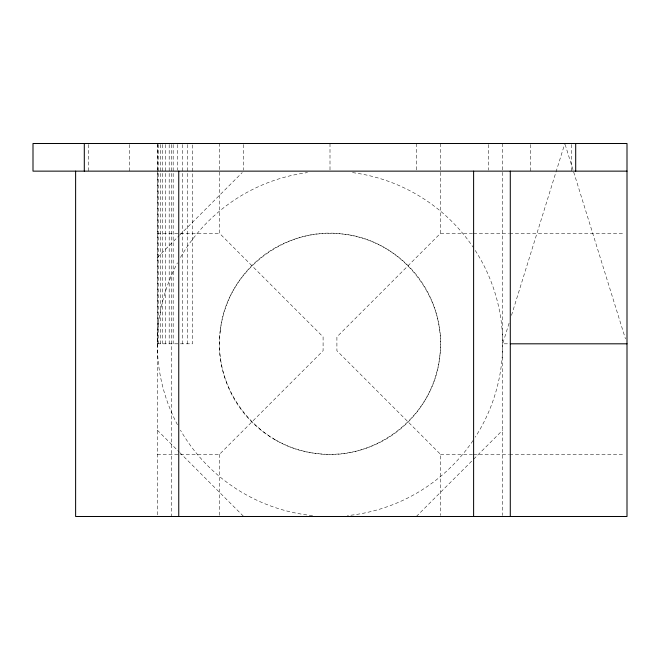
<?xml version="1.0" encoding="UTF-8"?>
<svg xmlns="http://www.w3.org/2000/svg" width="660" height="660" viewBox="0 0 660 660"><rect width="100%" height="100%" fill="white"/><g stroke="black" fill="none" stroke-linecap="round" stroke-linejoin="round"><path stroke-width="0.49" stroke-dasharray="3.3 2.47" d="M509.074 323.194L502.672 343.81L508.835 343.81M511.508 315.34L564.836 143.509M192.547 239.382L193.009 238.697M157.327 257.474L179.091 235.711M179.817 234.985L242.212 172.59M157.327 454.327L219.491 454.327L323.095 350.724L323.095 336.905L219.491 233.302L219.491 143.509M440.509 143.509L440.509 233.302L336.905 336.905L336.905 350.724L440.509 454.327L440.509 515.468M416.336 516.491L472.931 459.896M473.657 459.17L502.672 430.155M157.327 233.302L219.491 233.302M440.509 233.302L472.453 233.302M473.484 233.302L508.513 233.302M509.545 233.302L624.938 233.302M157.327 343.81L192.547 343.81L192.547 143.509M440.509 454.327L472.453 454.327M473.484 454.327L508.513 454.327M509.545 454.327L624.938 454.327M157.327 430.155L179.091 451.918M179.817 452.644L243.664 516.491M565.141 144.49L625.474 338.902M571.741 144.532L571.741 171.138M530.302 144.532L530.302 171.138M502.672 143.509L502.672 515.46M488.672 144.532L488.672 170.115M416.336 143.509L416.336 170.115M330 143.509L330 170.115M243.664 144.532L243.664 170.115M219.491 454.327L219.491 515.468M187.349 144.54L187.349 343.81M182.333 144.54L182.333 343.81M177.581 144.54L177.581 170.222M173.176 144.54L173.176 343.81M171.328 144.54L171.328 516.491M169.191 144.54L169.191 343.81M165.701 144.54L165.701 343.81M162.756 144.54L162.756 343.81M160.413 144.54L160.413 343.81M158.705 144.54L158.705 343.81M157.674 144.54L157.674 343.81M157.327 143.509L157.327 170.115M157.327 171.138L157.327 516.491M129.698 144.532L129.657 171.138M88.258 144.532L88.291 171.138M475.266 250.462A172.673 172.673 0 0 1 475.266 437.167M472.997 440.599A172.673 172.673 0 0 1 347.44 515.608M312.56 515.608A172.673 172.673 0 0 1 180.46 430.155M177.474 424.768A172.673 172.673 0 0 1 177.474 262.861M180.46 257.474A172.673 172.673 0 0 1 307.461 172.615M352.539 172.615A172.673 172.673 0 0 1 472.997 247.03M220.432 329.389C211.489 387.791 256.847 446.903 315.579 453.379C373.981 462.322 433.084 416.963 439.568 358.24C448.511 299.838 403.153 240.727 344.421 234.25C286.019 225.308 226.916 270.666 220.432 329.389M274.741 439.519A110.509 110.509 0 0 0 440.509 343.81A110.509 110.509 0 0 0 274.741 248.111A110.509 110.509 0 0 0 274.741 439.519"/><path stroke-width="0.99" d="M627 171.138L33 171.138L33 143.509L627 143.509L627 516.491L75.619 516.491L75.619 171.138M510.287 343.81L627 343.81M575.693 143.509L575.693 171.138M510.287 171.138L510.287 516.491M473.608 171.138L473.608 516.491M178.753 171.138L178.753 516.491M84.307 143.509L84.307 171.138"/></g></svg>
